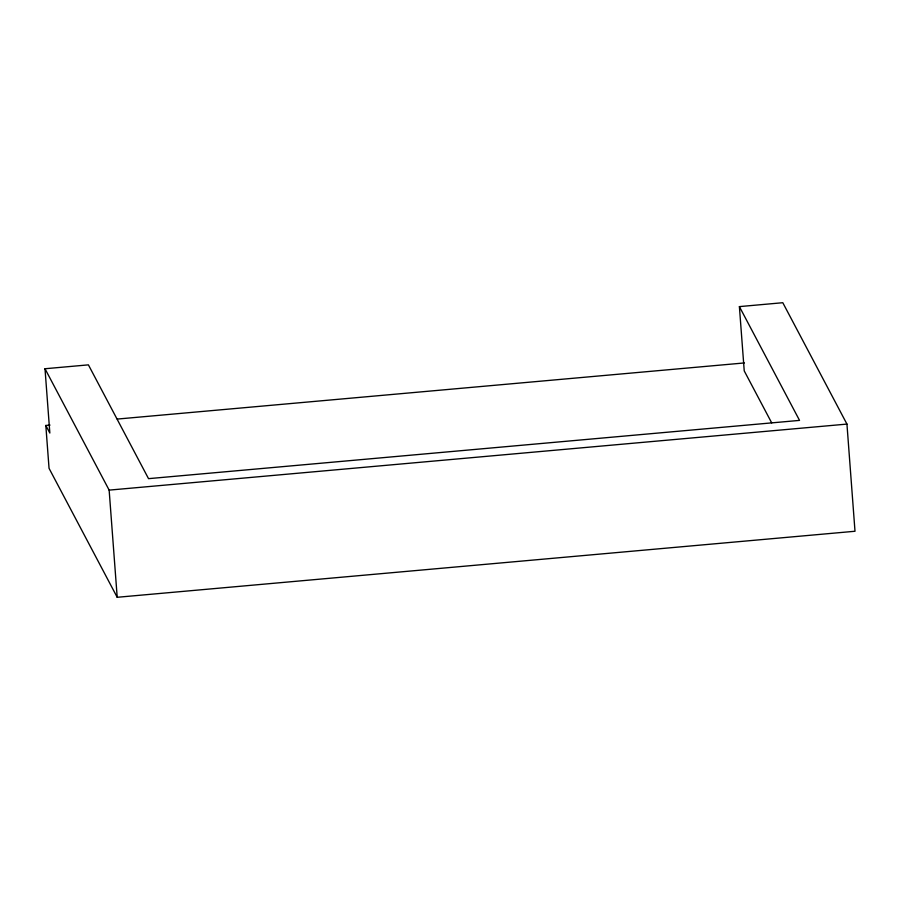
<?xml version="1.0" encoding="UTF-8"?>
<svg xmlns="http://www.w3.org/2000/svg" width="900" height="900" viewBox="0 0 900 900"><rect width="100%" height="100%" fill="white"/><g stroke="black" fill="none" stroke-linecap="round" stroke-linejoin="round"><path stroke-width="1.35" d="M45.821 425.452L49.837 433.046L45 368.741L88.403 364.86L148.534 478.654L799.538 420.39L739.395 306.608L782.798 302.715L846.945 424.091L855 531.259L117.203 597.285L49.05 468.326L45.821 425.452L50.029 425.081M117.225 419.074L744.424 362.936M45 368.741L109.147 490.118L846.945 424.091M771.683 422.843L744.232 370.901L739.395 306.608M109.147 490.118L117.203 597.285"/></g></svg>
